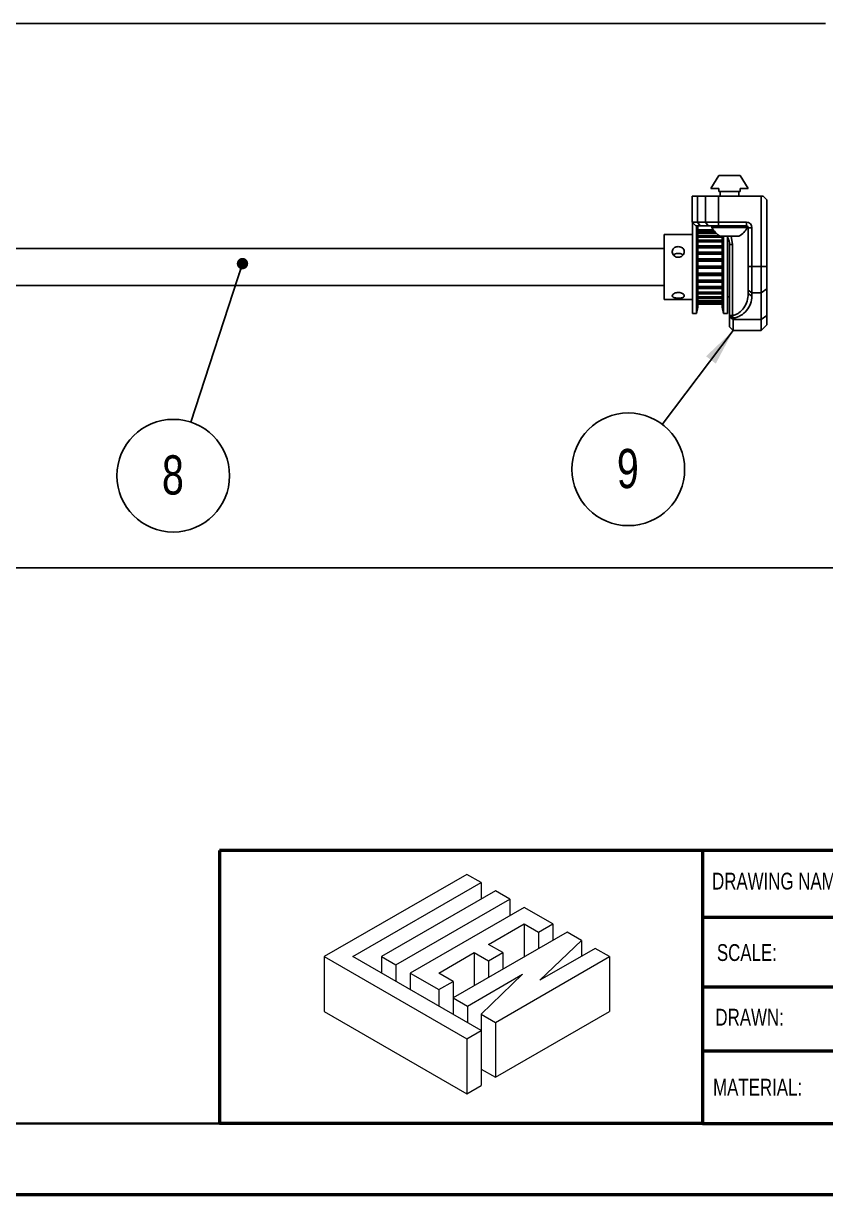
# Model space of a CAD drawing. Header units: millimetres. Extents: x 0 to 279, y 0 to 216.
# Drawn here: x 105.6 to 177.2, y 0 to 104.6 of the extents above; entities that cross this region are included whole.
import ezdxf

# ---------------------------------------------------------------- set-up
doc = ezdxf.new("R2010")
doc.units = ezdxf.units.MM
for name, color, linetype in [('PAGE_BORDER', 7, 'Continuous'), ('TITLE_BLOCK_BORDER', 7, 'Continuous'), ('TITLE_BLOCK_TEXT', 8, 'Continuous')]:
    doc.layers.add(name, color=color, linetype=linetype)
doc.styles.add('SLDTEXTSTYLE0', font='TXT', dxfattribs={"width": 0.75})
doc.dimstyles.new('SLDDIMSTYLE0', dxfattribs={"dimtxt": 0.18, "dimasz": 3.302, "dimexe": 0, "dimexo": 0.0625, "dimgap": 0, "dimtad": 0, "dimtih": 1, "dimtoh": 1, "dimdec": 0, "dimrnd": 1e-09, "dimzin": 0, "dimdsep": 46, "dimtxsty": 'Standard', "dimsah": 1, "dimcen": 0.09, "dimadec": 0, "dimazin": 0, "dimtfac": 3.302, "dimtdec": 0, "dimtofl": 0, "dimtmove": 0, "dimatfit": 3, "dimfxl": 1, "dimfrac": 2, "dimtolj": 1, "dimtzin": 0, "dimarcsym": 0})
doc.dimstyles.new('SLDDIMSTYLE1', dxfattribs={"dimtxt": 0.18, "dimasz": 1.016, "dimexe": 0, "dimexo": 0.0625, "dimgap": 0, "dimtad": 0, "dimtih": 1, "dimtoh": 1, "dimdec": 0, "dimrnd": 1e-09, "dimzin": 0, "dimdsep": 46, "dimtxsty": 'Standard', "dimblk1": 'DOT', "dimblk2": 'DOT', "dimsah": 1, "dimcen": 0.09, "dimadec": 0, "dimazin": 0, "dimtfac": 1.016, "dimtdec": 0, "dimtofl": 0, "dimtmove": 0, "dimatfit": 3, "dimldrblk": 'DOT', "dimfxl": 1, "dimfrac": 2, "dimtolj": 1, "dimtzin": 0, "dimarcsym": 0})

# ---------------------------------------------------------------- blocks, each defined once
blk = doc.blocks.new('Lien3D Logo')
at = {"color": 7, "linetype": 'Continuous', "lineweight": 18}
for p, q in [((10.607, 16.329), (0, 10.206)), ((2.128, 10.206), (11.67, 15.715)), ((11.67, 15.715), (10.607, 16.329)), ((11.67, 15.715), (11.67, 14.486)), ((12.734, 15.101), (4.255, 10.206)), ((13.798, 14.486), (12.734, 15.101)), ((5.319, 9.592), (13.798, 14.486)), ((13.798, 14.486), (13.798, 13.258)), ((14.862, 13.872), (6.383, 8.977)), ((16.99, 12.644), (14.862, 13.872)), ((12.218, 11.118), (14.862, 12.644)), ((14.862, 12.644), (15.926, 12.03)), ((14.862, 12.644), (14.862, 10.187)), ((15.926, 12.03), (16.99, 12.644)), ((16.99, 12.644), (16.99, 11.416)), ((18.054, 12.03), (9.575, 7.135)), ((15.926, 12.03), (15.926, 10.801)), ((16.039, 8.447), (19.118, 11.416)), ((19.118, 11.416), (18.054, 12.03)), ((19.118, 11.416), (19.118, 10.224)), ((8.511, 8.977), (11.155, 10.504)), ((11.155, 10.504), (12.218, 9.889)), ((11.155, 10.504), (11.155, 8.047)), ((13.282, 10.504), (12.218, 11.118)), ((12.218, 9.889), (13.282, 10.504)), ((13.282, 10.504), (13.282, 9.275)), ((20.149, 10.82), (16.039, 8.447)), ((21.213, 10.206), (20.149, 10.82)), ((0, 10.206), (0, 6.123)), ((0, 10.206), (10.607, 4.083)), ((11.67, 4.697), (2.128, 10.206)), ((4.255, 10.206), (4.255, 8.977)), ((4.255, 10.206), (5.319, 9.592)), ((5.319, 9.592), (5.319, 8.363)), ((12.218, 9.889), (12.218, 8.661)), ((12.734, 5.311), (21.213, 10.206)), ((21.213, 10.206), (21.213, 6.123)), ((6.383, 8.977), (8.511, 7.749)), ((6.383, 8.977), (6.383, 7.749)), ((9.575, 8.363), (8.511, 8.977)), ((10.639, 6.521), (14.749, 8.893)), ((14.749, 8.893), (11.67, 5.925)), ((8.511, 7.749), (9.575, 8.363)), ((9.575, 8.363), (9.575, 7.135)), ((8.511, 7.749), (8.511, 6.521)), ((9.575, 7.135), (10.639, 6.521)), ((9.575, 7.135), (9.575, 5.907)), ((0, 6.123), (10.607, 0)), ((10.639, 6.521), (10.639, 5.293)), ((12.734, 1.228), (21.213, 6.123)), ((11.67, 5.925), (12.734, 5.311)), ((11.67, 5.925), (11.67, 4.697)), ((12.734, 5.311), (12.734, 1.228)), ((10.607, 4.083), (11.67, 4.697)), ((11.67, 4.697), (11.67, 0.614)), ((10.607, 4.083), (10.607, 0)), ((11.67, 1.842), (12.734, 1.228)), ((10.607, 0), (11.67, 0.614))]:
    blk.add_line(p, q, dxfattribs=at)
blk = doc.blocks.new('SW_NOTE_35')
at = {"layer": 'TITLE_BLOCK_BORDER', "color": 0}
blk.add_circle((-1.56, -4.78), 5.03, dxfattribs=at)
at = {"layer": 'TITLE_BLOCK_BORDER', "color": 0, "insert": (-1.59, -2.96), "char_height": 3.5, "attachment_point": 2, "style": 'SLDTEXTSTYLE0'}
blk.add_mtext('8', dxfattribs=at)
blk = doc.blocks.new('_DOT')
at = {"color": 0, "linetype": 'ByBlock', "lineweight": -2}
blk.add_line((-0.5, 0), (-1, 0), dxfattribs=at)
at = {"color": 0, "linetype": 'ByBlock', "const_width": 0.5}
blk.add_lwpolyline([(-0.25, 0, 1), (0.25, 0, 1)], format="xyb", close=True, dxfattribs=at)
blk = doc.blocks.new('SW_NOTE_36')
at = {"layer": 'TITLE_BLOCK_BORDER', "color": 0}
blk.add_circle((-3.03, -4.01), 5.03, dxfattribs=at)
at = {"layer": 'TITLE_BLOCK_BORDER', "color": 0, "insert": (-3.07, -2.19), "char_height": 3.5, "attachment_point": 2, "style": 'SLDTEXTSTYLE0'}
blk.add_mtext('9', dxfattribs=at)

msp = doc.modelspace()

# ---------------------------------------------------------------- linework, layer by layer
at = {"color": 7, "linetype": 'Continuous', "lineweight": 25}
for p, q in [((167.63, 90.99), (166.93, 89.83)), ((169.56, 90.99), (167.63, 90.99)), ((170.26, 89.83), (169.56, 90.99)), ((165.26, 86.83), (165.26, 89.16)), ((165.75, 89.16), (165.75, 86.83)), ((165.75, 89.16), (166.44, 89.16)), ((166.44, 86.83), (166.44, 89.16)), ((166.93, 89.83), (167.63, 89.83)), ((171.43, 89.16), (167.62, 89.16)), ((167.62, 89.16), (167.62, 86.83)), ((167.63, 89.83), (167.63, 89.56)), ((167.63, 89.56), (169.56, 89.56)), ((167.76, 89.56), (167.76, 89.16)), ((169.43, 89.16), (169.43, 89.56)), ((169.56, 89.83), (170.26, 89.83)), ((169.56, 89.56), (169.56, 89.83)), ((171.43, 82.87), (171.43, 89.16)), ((171.43, 89.16), (171.6, 89.16)), ((171.93, 88.83), (171.6, 89.16)), ((171.93, 88.83), (171.93, 82.87)), ((165.6, 86.49), (165.26, 86.83)), ((165.29, 86.84), (165.29, 78.68)), ((165.99, 86.49), (165.75, 86.83)), ((165.75, 86.83), (166.44, 86.83)), ((166.68, 86.49), (166.44, 86.83)), ((167.62, 86.83), (170.1, 86.83)), ((167.62, 86.49), (167.62, 86.83)), ((170.1, 86.49), (170.1, 86.83)), ((165.66, 86.5), (165.66, 78.68)), ((165.77, 86.41), (165.75, 86.49)), ((165.77, 86.41), (165.77, 79.24)), ((165.77, 86.14), (167.14, 86.14)), ((167.18, 86.08), (165.77, 86.08)), ((165.77, 86.07), (167.19, 86.07)), ((167.33, 85.91), (165.77, 85.91)), ((165.77, 85.88), (167.35, 85.88)), ((166.68, 86.49), (165.99, 86.49)), ((167.03, 86.48), (166.93, 86.49)), ((167.01, 86.49), (167.01, 86.36)), ((170.18, 86.36), (167.01, 86.36)), ((169.67, 86.49), (167.52, 86.49)), ((170.1, 86.49), (169.67, 86.49)), ((170.18, 86.36), (170.18, 86.47)), ((170.26, 82.87), (170.26, 86.33)), ((170.26, 86.33), (170.6, 86.33)), ((170.6, 86.33), (170.6, 82.87)), ((165.29, 85.74), (162.75, 85.74)), ((162.75, 85.74), (162.75, 79.91)), ((167.7, 85.61), (165.77, 85.61)), ((165.77, 85.57), (167.95, 85.57)), ((165.77, 85.54), (167.95, 85.54)), ((165.77, 85.49), (167.95, 85.49)), ((167.95, 85.21), (165.77, 85.21)), ((165.77, 85.2), (167.95, 85.2)), ((165.77, 85.16), (167.95, 85.16)), ((165.77, 85.12), (167.95, 85.12)), ((165.77, 85.06), (167.95, 85.06)), ((167.95, 84.72), (165.77, 84.72)), ((165.77, 84.71), (167.95, 84.71)), ((169.43, 85.58), (167.76, 85.58)), ((167.95, 85.57), (167.95, 79.24)), ((168.06, 85.49), (168.06, 78.68)), ((168.57, 85.13), (168.39, 85.58)), ((168.43, 85.49), (168.4, 85.58)), ((168.43, 85.52), (168.43, 78.68)), ((168.57, 85.13), (168.53, 85.22)), ((168.57, 85.13), (168.61, 84.83)), ((168.6, 78.49), (168.6, 84.92)), ((168.61, 84.83), (168.87, 84.83)), ((168.87, 84.83), (168.87, 78.49)), ((162.75, 84.49), (101.16, 84.49)), ((167.95, 84.66), (165.77, 84.66)), ((165.77, 84.61), (167.95, 84.61)), ((165.77, 84.55), (167.95, 84.55)), ((167.95, 84.16), (165.77, 84.16)), ((165.77, 84.14), (167.95, 84.14)), ((165.77, 84.08), (167.95, 84.08)), ((165.77, 84.03), (167.95, 84.03)), ((165.77, 83.98), (167.95, 83.98)), ((167.95, 83.55), (165.77, 83.55)), ((165.77, 83.52), (167.95, 83.52)), ((165.77, 83.46), (167.95, 83.46)), ((165.77, 83.4), (167.95, 83.4)), ((165.77, 83.36), (167.95, 83.36)), ((165.77, 82.91), (167.95, 82.91)), ((165.77, 82.88), (167.95, 82.88)), ((165.77, 82.81), (167.95, 82.81)), ((165.77, 82.75), (167.95, 82.75)), ((165.77, 82.72), (167.95, 82.72)), ((170.6, 82.87), (170.26, 82.87)), ((170.6, 82.87), (171.43, 82.87)), ((171.93, 82.87), (171.43, 82.87)), ((165.77, 82.27), (167.95, 82.27)), ((165.77, 82.23), (167.95, 82.23)), ((165.77, 82.17), (167.95, 82.17)), ((165.77, 82.11), (167.95, 82.11)), ((165.77, 82.08), (167.95, 82.08)), ((165.77, 81.65), (167.95, 81.65)), ((165.77, 81.6), (167.95, 81.6)), ((101.16, 81.16), (162.75, 81.16)), ((165.77, 81.55), (167.95, 81.55)), ((165.77, 81.49), (167.95, 81.49)), ((165.77, 81.47), (167.95, 81.47)), ((165.77, 81.08), (167.95, 81.08)), ((165.77, 81.03), (167.95, 81.03)), ((165.77, 80.98), (167.95, 80.98)), ((165.77, 80.93), (167.95, 80.93)), ((165.77, 80.91), (167.95, 80.91)), ((165.77, 80.57), (167.95, 80.57)), ((170.6, 80.52), (170.26, 80.75)), ((170.26, 80.46), (170.26, 80.75)), ((171.93, 80.87), (171.43, 80.52)), ((171.93, 80.87), (171.93, 78.49)), ((162.75, 79.91), (165.29, 79.91)), ((165.77, 80.52), (167.95, 80.52)), ((165.77, 80.48), (167.95, 80.48)), ((165.77, 80.44), (167.95, 80.44)), ((165.77, 80.43), (167.95, 80.43)), ((165.77, 80.15), (167.95, 80.15)), ((165.77, 80.1), (167.95, 80.1)), ((165.77, 80.07), (167.95, 80.07)), ((165.77, 80.03), (167.95, 80.03)), ((165.77, 80.03), (167.95, 80.03)), ((165.77, 79.84), (167.95, 79.84)), ((165.77, 79.79), (167.95, 79.79)), ((165.77, 79.76), (167.95, 79.76)), ((165.77, 79.74), (167.95, 79.74)), ((165.77, 79.74), (167.95, 79.74)), ((165.77, 79.63), (167.95, 79.63)), ((165.77, 79.59), (167.95, 79.59)), ((165.77, 79.58), (167.95, 79.58)), ((165.77, 79.57), (167.95, 79.57)), ((165.77, 79.57), (167.95, 79.57)), ((165.77, 79.55), (167.95, 79.55)), ((165.77, 79.52), (167.95, 79.52)), ((165.77, 79.52), (167.95, 79.52)), ((168.43, 80.16), (168.6, 80.16)), ((170.6, 80.23), (170.26, 80.46)), ((171.43, 80.52), (170.6, 80.52)), ((170.6, 80.52), (170.6, 80.23)), ((171.43, 78.14), (171.43, 80.52)), ((165.29, 78.68), (165.66, 78.68)), ((165.66, 78.68), (165.77, 79.24)), ((167.95, 79.24), (168.06, 78.68)), ((168.06, 78.68), (168.43, 78.68)), ((168.93, 78.26), (168.6, 78.49)), ((168.6, 78.37), (168.6, 78.49)), ((168.93, 78.26), (168.87, 78.49)), ((171.93, 78.49), (171.43, 78.14)), ((168.93, 78.14), (168.6, 78.37)), ((168.93, 77.16), (168.6, 77.49)), ((168.93, 78.26), (168.93, 78.14)), ((168.93, 78.14), (171.43, 78.14)), ((171.93, 77.66), (171.43, 77.16)), ((171.43, 77.16), (168.93, 77.16))]:
    msp.add_line(p, q, dxfattribs=at)
at = {"color": 8, "linetype": 'Continuous', "lineweight": 25}
for p, q in [((165.77, 86.14), (167.14, 86.14)), ((165.77, 86.1), (167.17, 86.1)), ((165.77, 86.08), (167.18, 86.08)), ((165.77, 86.06), (167.2, 86.06)), ((165.77, 86.01), (167.23, 86.01)), ((165.77, 85.9), (167.33, 85.9)), ((165.77, 85.86), (167.38, 85.86)), ((165.77, 85.81), (167.43, 85.81)), ((167.04, 86.49), (166.93, 86.49)), ((170.26, 86.33), (170.16, 86.33)), ((165.77, 85.61), (167.71, 85.61)), ((168.74, 85.58), (168.87, 84.83))]:
    msp.add_line(p, q, dxfattribs=at)
at = {"color": 7, "linetype": 'Continuous', "lineweight": 50}
msp.add_line((0, 0), (279.4, 0), dxfattribs=at)
at = {"color": 7, "linetype": 'Continuous', "lineweight": 25}
for centre, radius, start, end in [((170.1, 86.33), 0.5, 0, 90), ((168.6, 87.13), 1.76, 206.0373, 241.7773), ((168.6, 87.13), 1.76, 298.2227, 333.9627), ((170.1, 86.33), 0.167, 0, 90)]:
    msp.add_arc(centre, radius, start, end, dxfattribs=at)
for points, knots in [([(165.26, 89.16), (165.29, 89.16), (165.34, 89.16), (165.62, 89.16), (165.75, 89.16)], [0, 0, 0, 0, 0.557568, 1, 1, 1, 1]), ([(166.44, 89.16), (166.63, 89.16), (166.98, 89.16), (167.42, 89.16), (167.62, 89.16)], [0, 0, 0, 0, 0.557568, 1, 1, 1, 1]), ([(165.26, 86.83), (165.27, 86.83), (165.28, 86.83), (165.38, 86.83), (165.53, 86.83), (165.68, 86.83), (165.75, 86.83)], [0, 0, 0, 0, 0.255091, 0.5, 0.744909, 1, 1, 1, 1]), ([(166.44, 86.83), (166.52, 86.83), (166.69, 86.83), (166.98, 86.83), (167.29, 86.83), (167.51, 86.83), (167.62, 86.83)], [0, 0, 0, 0, 0.255091, 0.5, 0.744909, 1, 1, 1, 1]), ([(165.99, 86.49), (165.87, 86.49), (165.64, 86.49), (165.61, 86.49), (165.6, 86.49)], [0, 0, 0, 0, 0.4999959, 1, 1, 1, 1]), ([(167.62, 86.49), (167.44, 86.49), (167.09, 86.49), (166.81, 86.49), (166.68, 86.49)], [0, 0, 0, 0, 0.4999959, 1, 1, 1, 1]), ([(164.02, 84.65), (163.96, 84.64), (163.84, 84.63), (163.68, 84.56), (163.56, 84.45), (163.49, 84.3), (163.48, 84.14), (163.52, 83.98), (163.63, 83.84), (163.78, 83.74), (163.95, 83.69), (164.14, 83.69), (164.31, 83.76), (164.45, 83.87), (164.54, 84.02), (164.57, 84.18), (164.55, 84.34), (164.46, 84.48), (164.33, 84.58), (164.17, 84.64), (164.07, 84.64), (164.02, 84.65)], [0, 0, 0, 0, 0.053059, 0.106095, 0.159707, 0.213709, 0.267094, 0.319832, 0.372868, 0.426696, 0.480603, 0.533714, 0.586407, 0.639699, 0.69368, 0.747373, 0.800267, 0.853079, 0.906636, 0.960647, 1, 1, 1, 1]), ([(163.61, 83.89), (163.63, 83.91), (163.7, 83.98), (163.85, 84.03), (163.96, 84.04), (164.02, 84.04)], [0, 0, 0, 0, 0.25732, 0.641038, 1, 1, 1, 1]), ([(164.02, 84.04), (164.08, 84.04), (164.2, 84.03), (164.35, 83.97), (164.41, 83.91), (164.44, 83.89)], [0, 0, 0, 0, 0.359673, 0.718875, 1, 1, 1, 1]), ([(170.26, 80.75), (170.26, 80.9), (170.26, 81.19), (170.26, 81.71), (170.26, 82.28), (170.26, 82.68), (170.26, 82.87)], [0, 0, 0, 0, 0.249681, 0.500013, 0.748781, 1, 1, 1, 1]), ([(170.6, 82.87), (170.6, 82.65), (170.6, 82.21), (170.6, 81.59), (170.6, 81.01), (170.6, 80.68), (170.6, 80.52)], [0, 0, 0, 0, 0.255091, 0.5, 0.744909, 1, 1, 1, 1]), ([(171.43, 80.52), (171.43, 80.68), (171.43, 81.01), (171.43, 81.59), (171.43, 82.21), (171.43, 82.65), (171.43, 82.87)], [0, 0, 0, 0, 0.255091, 0.5, 0.744909, 1, 1, 1, 1]), ([(171.93, 82.87), (171.93, 82.69), (171.93, 82.31), (171.93, 81.78), (171.93, 81.28), (171.93, 81.01), (171.93, 80.87)], [0, 0, 0, 0, 0.251103, 0.500926, 0.750556, 1, 1, 1, 1]), ([(164.02, 80.55), (163.96, 80.54), (163.84, 80.54), (163.68, 80.48), (163.56, 80.4), (163.49, 80.31), (163.48, 80.22), (163.52, 80.15), (163.63, 80.09), (163.78, 80.06), (163.95, 80.04), (164.14, 80.04), (164.31, 80.06), (164.45, 80.1), (164.54, 80.16), (164.57, 80.24), (164.55, 80.33), (164.46, 80.42), (164.33, 80.5), (164.17, 80.54), (164.07, 80.55), (164.02, 80.55)], [0, 0, 0, 0, 0.0530586, 0.106095, 0.159707, 0.2137094, 0.2670942, 0.319832, 0.3728682, 0.4266962, 0.4806025, 0.5337141, 0.586407, 0.6396993, 0.6936796, 0.7473732, 0.8002668, 0.8530788, 0.9066357, 0.9606474, 1, 1, 1, 1]), ([(168.87, 78.49), (168.97, 78.52), (169.17, 78.57), (169.54, 78.79), (169.92, 79.18), (170.21, 79.79), (170.24, 80.23), (170.26, 80.46)], [0, 0, 0, 0, 0.098298, 0.203517, 0.439763, 0.709865, 1, 1, 1, 1]), ([(170.6, 80.23), (170.57, 80), (170.53, 79.55), (170.18, 78.94), (169.72, 78.55), (169.28, 78.34), (169.04, 78.28), (168.93, 78.26)], [0, 0, 0, 0, 0.282153, 0.547941, 0.786573, 0.895923, 1, 1, 1, 1]), ([(171.93, 78.49), (171.93, 78.36), (171.93, 78.11), (171.93, 77.85), (171.93, 77.69), (171.93, 77.67), (171.93, 77.66)], [0, 0, 0, 0, 0.2502957, 0.5000039, 0.7494984, 1, 1, 1, 1]), ([(168.6, 77.49), (168.6, 77.5), (168.6, 77.52), (168.6, 77.69), (168.6, 77.97), (168.6, 78.24), (168.6, 78.37)], [0, 0, 0, 0, 0.250479, 0.499996, 0.749678, 1, 1, 1, 1]), ([(168.93, 78.14), (168.93, 77.99), (168.93, 77.69), (168.93, 77.39), (168.93, 77.19), (168.93, 77.17), (168.93, 77.16)], [0, 0, 0, 0, 0.255091, 0.5, 0.744909, 1, 1, 1, 1]), ([(171.43, 77.16), (171.43, 77.17), (171.43, 77.19), (171.43, 77.39), (171.43, 77.69), (171.43, 77.99), (171.43, 78.14)], [0, 0, 0, 0, 0.255091, 0.5, 0.744909, 1, 1, 1, 1])]:
    msp.add_open_spline(points, degree=3, knots=knots, dxfattribs=at)
msp.add_open_spline([(168.6, 78.49), (168.6, 78.49), (168.61, 78.49), (168.67, 78.49), (168.76, 78.49), (168.84, 78.49), (168.87, 78.49)], degree=3, dxfattribs=at)
at = {"layer": 'PAGE_BORDER', "lineweight": 35}
msp.add_line((6.35, 6.35), (273.05, 6.35), dxfattribs=at)
at = {"layer": 'TITLE_BLOCK_BORDER'}
for p, q in [((177.15, 104.58), (6.38, 104.58)), ((6.38, 55.96), (272.89, 55.96))]:
    msp.add_line(p, q, dxfattribs=at)
at = {"layer": 'TITLE_BLOCK_BORDER', "lineweight": 50}
for p, q in [((123.09, 30.71), (123.09, 6.35)), ((166.18, 30.71), (123.09, 30.71)), ((166.18, 30.71), (166.18, 6.35)), ((273.05, 30.71), (166.18, 30.71)), ((273.05, 24.73), (166.18, 24.73)), ((273.05, 18.52), (166.18, 18.52)), ((166.36, 12.84), (273.05, 12.84)), ((166.18, 6.35), (123.09, 6.35)), ((166.18, 6.35), (273.05, 6.35))]:
    msp.add_line(p, q, dxfattribs=at)

# ---------------------------------------------------------------- block references
at = {"layer": 'TITLE_BLOCK_BORDER'}
for name, p in [('SW_NOTE_35', (120.51, 68.97)), ('SW_NOTE_36', (162.59, 68.77))]:
    msp.add_blockref(name, p, dxfattribs=at)
at = {"layer": 'TITLE_BLOCK_BORDER', "xscale": 1.2, "yscale": 1.2, "zscale": 1.2}
msp.add_blockref('Lien3D Logo', (132.43, 9), dxfattribs=at)

# ---------------------------------------------------------------- texts
at = {"layer": 'TITLE_BLOCK_TEXT', "char_height": 1.5, "attachment_point": 1, "style": 'SLDTEXTSTYLE0'}
for s, insert in [('DRAWING NAME:', (167.04, 28.74)), ('SCALE:', (167.47, 22.36)), ('DRAWN:', (167.34, 16.59)), ('MATERIAL:', (167.13, 10.34))]:
    msp.add_mtext(s, dxfattribs=dict(at, insert=insert))

# ---------------------------------------------------------------- leaders
at = {"layer": 'TITLE_BLOCK_BORDER'}
for points, dimstyle in [([(125.13, 83.13), (120.51, 68.97)], 'SLDDIMSTYLE1'), ([(168.93, 77.16), (162.59, 68.77)], 'SLDDIMSTYLE0')]:
    msp.add_leader(points, dimstyle=dimstyle, dxfattribs=at)

doc.saveas('drawing.dxf')
